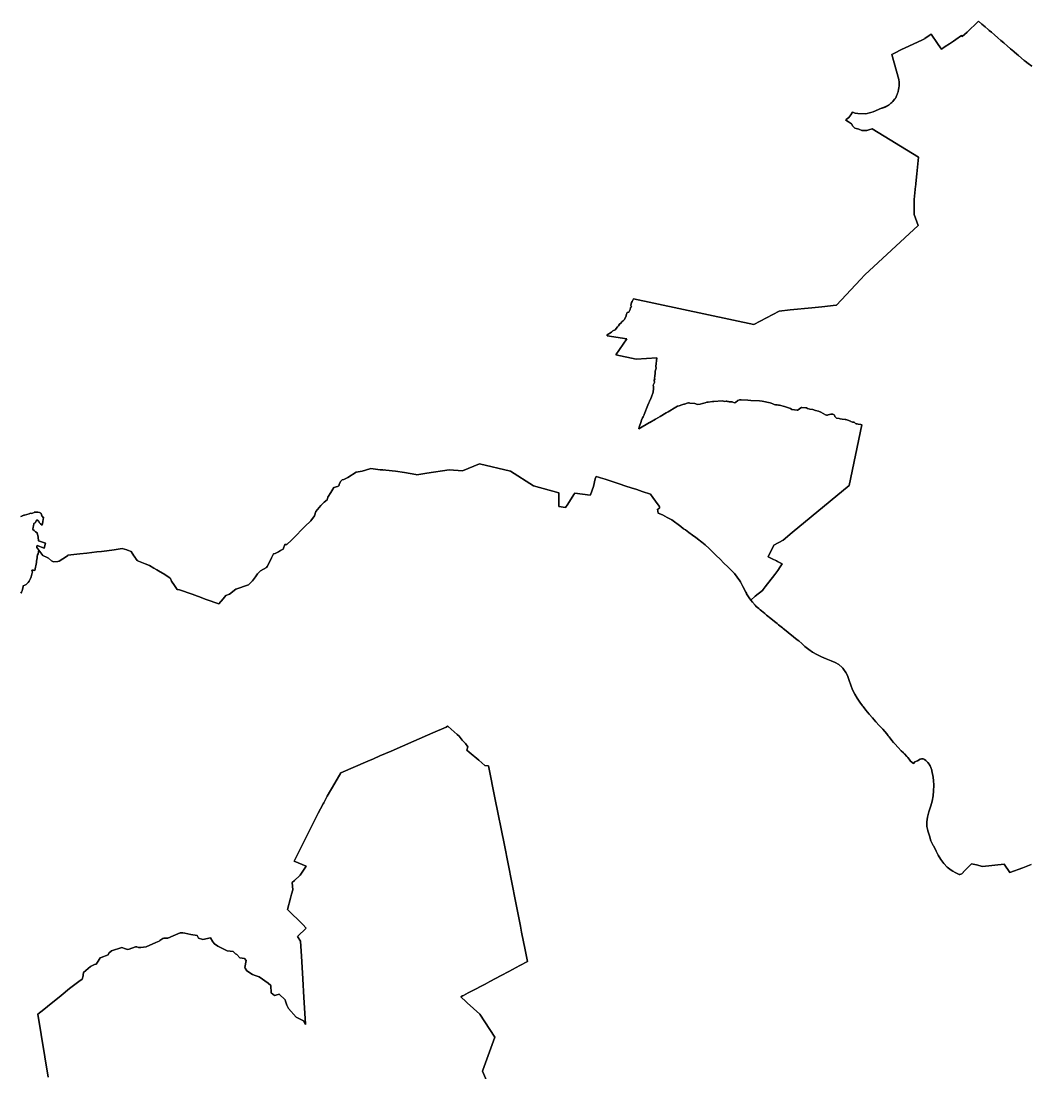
# Model space of a CAD drawing. Header units: inches. Extents: x 130170 to 284068, y 377793 to 804530.
# Drawn here: x 198516 to 203724, y 737969 to 743396 of the extents above; entities that cross this region are included whole.
import ezdxf

# ---------------------------------------------------------------- set-up
doc = ezdxf.new("R2010")
doc.units = ezdxf.units.IN
doc.header["$MEASUREMENT"] = 0
doc.layers.add('muni_il', color=7, linetype='Continuous')

msp = doc.modelspace()

# ---------------------------------------------------------------- linework, layer by layer
at = {"layer": 'muni_il'}
for points in [[(203734, 743163.7), (203715.4, 743177.2), (203699.2, 743189), (203694.4, 743193.1), (203665.2, 743218.1), (203656.4, 743225.7), (203643, 743237.1), (203640, 743239.5), (203623.2, 743253.4), (203607, 743267.8), (203590.5, 743281.7), (203589.3, 743282.9), (203574, 743296.1), (203557.7, 743310.2), (203541.1, 743324.3), (203524.5, 743338.4), (203513.8, 743347.8), (203508.1, 743352.7), (203491.8, 743366.7), (203475.4, 743380.6), (203457.7, 743396.1), (203445.9, 743383.9), (203410.4, 743349.9), (203399.3, 743339.4), (203374.4, 743316), (203369.7, 743320.8), (203341.1, 743301.3), (203328.7, 743292.9), (203309, 743279.1), (203287, 743264.6), (203267.2, 743250.4), (203250, 743274.9), (203247.1, 743279.5), (203246.9, 743279.8), (203214.2, 743328.2), (203209, 743325.2), (203204.4, 743322.1), (203181.1, 743306.1), (203179.5, 743305.1), (203176.7, 743303.4), (203172, 743300.9), (203168.8, 743299.7), (203076, 743256.1), (203064.7, 743250.8), (203020.5, 743228.2), (203011.6, 743224.2), (203046.8, 743094), (203049.4, 743081.5), (203049.4, 743072.6), (203048.5, 743062.9), (203046.7, 743050), (203045.9, 743044.9), (203042.7, 743031), (203040.6, 743024.2), (203038.3, 743017.1), (203035.8, 743010.4), (203032.7, 743004.3), (203030.7, 743000.7), (203029.3, 742998.3), (203027.3, 742995.1), (203025.4, 742992.2), (203016.2, 742981.4), (203011.4, 742976.2), (203006.2, 742971.8), (202999.9, 742966.8), (202998.9, 742965.9), (202997.1, 742964.6), (202995.4, 742963.2), (202994.7, 742962.7), (202993.9, 742962.2), (202993.1, 742961.6), (202992.3, 742961.1), (202991.5, 742960.6), (202990.7, 742960.1), (202989.9, 742959.6), (202989.1, 742959.2), (202988.2, 742958.7), (202987.4, 742958.2), (202986.6, 742957.7), (202985.8, 742957.3), (202984.9, 742956.8), (202984.1, 742956.4), (202983.3, 742956), (202982.4, 742955.5), (202981.6, 742955.1), (202980.7, 742954.7), (202979.9, 742954.3), (202979, 742953.9), (202978.2, 742953.5), (202977.3, 742953.1), (202976.4, 742952.7), (202975.6, 742952.3), (202974.7, 742952), (202973.8, 742951.6), (202972.9, 742951.3), (202972.1, 742950.9), (202971.2, 742950.6), (202970.3, 742950.2), (202969.4, 742949.9), (202968.5, 742949.6), (202967.6, 742949.3), (202966.7, 742949), (202965.8, 742948.7), (202964.9, 742948.4), (202964, 742948.1), (202963.1, 742947.8), (202962.2, 742947.6), (202961.3, 742947.3), (202960.4, 742947.1), (202959.5, 742946.8), (202958.5, 742946.6), (202957.6, 742946.4), (202914.3, 742927.8), (202902.4, 742923.4), (202876.8, 742917.7), (202834.9, 742918.7), (202821.5, 742921.3), (202807.5, 742925.5), (202799.5, 742912.6), (202788.9, 742897.7), (202775.7, 742888.5), (202773.9, 742884.5), (202787.4, 742876.3), (202802.9, 742865.4), (202810.4, 742854.5), (202820.7, 742843.5), (202840.1, 742837.9), (202856.8, 742831.6), (202882.6, 742831), (202892.7, 742834.8), (202908.6, 742840.8), (203149.1, 742693.2), (203140.2, 742608.3), (203135, 742557.3), (203134.3, 742550.5), (203133.6, 742544.6), (203126.5, 742475), (203125.6, 742398.6), (203139.9, 742360.7), (203147.6, 742341.8), (202872.1, 742086.4), (202849.1, 742062.2), (202724.4, 741929.9), (202724, 741929.9), (202649.5, 741922.3), (202597.1, 741917.2), (202486.4, 741905.9), (202429.9, 741899.9), (202298, 741830.5), (201678.2, 741962.5), (201678, 741962.1), (201670.7, 741948.4), (201667.5, 741943.6), (201666.3, 741941.5), (201663.8, 741930.3), (201663.8, 741929.2), (201666.3, 741921.4), (201666, 741920.2), (201662.6, 741918.1), (201661.8, 741917.8), (201660.4, 741907.5), (201653.2, 741894.6), (201652.4, 741894.4), (201645.2, 741891.5), (201639.6, 741878.1), (201639.1, 741873.2), (201639.1, 741872.8), (201629, 741854.9), (201623.5, 741848.7), (201619.3, 741845.5), (201617.5, 741844.1), (201611.5, 741837.8), (201605.2, 741832.5), (201600.2, 741823.5), (201595.1, 741817.7), (201583.6, 741803.1), (201570, 741797.3), (201563.9, 741790.4), (201542.3, 741776.4), (201540.9, 741772.1), (201642.6, 741755.7), (201587.1, 741673.7), (201690.5, 741651), (201797.5, 741659.1), (201793.5, 741613.1), (201795.1, 741605.3), (201789.4, 741589.5), (201789.7, 741580.1), (201788.3, 741564.1), (201786.4, 741553), (201786.9, 741547.8), (201784.5, 741542.8), (201785.2, 741530.4), (201781.9, 741524), (201779.3, 741517.4), (201780.3, 741509.7), (201781.5, 741499.6), (201778.5, 741481.9), (201769.6, 741456.8), (201763.9, 741440.4), (201759.7, 741437.3), (201759.8, 741433.2), (201755.8, 741427), (201750.9, 741414.2), (201732.5, 741366.2), (201731.8, 741364.7), (201726.6, 741353.3), (201724.7, 741349.3), (201719.2, 741337.2), (201715.2, 741325), (201713.3, 741319.1), (201710.5, 741310.5), (201707.5, 741301.1), (201704.4, 741291.5), (201760.9, 741324.1), (201761.7, 741324.5), (201790.5, 741341.1), (201814.4, 741354.9), (201846.6, 741374.4), (201856.1, 741380.1), (201895.5, 741404), (201905.1, 741408.6), (201912.7, 741411.1), (201918.7, 741412.8), (201922.1, 741413.6), (201926.2, 741415.5), (201932, 741417.9), (201936.7, 741419.2), (201941.1, 741420), (201955, 741424), (201962.2, 741425.7), (201965.2, 741425.6), (201967.9, 741424.6), (201994.2, 741422.4), (202008.5, 741417.8), (202020.9, 741419.4), (202034.1, 741422.3), (202047.1, 741426.6), (202055.9, 741429.2), (202063.3, 741430.3), (202085.4, 741433.2), (202091.8, 741433.6), (202135.6, 741436), (202149.4, 741432.8), (202156.6, 741435.2), (202159.2, 741435), (202162.9, 741433.8), (202167.8, 741432.3), (202170.5, 741432.2), (202177.8, 741431.2), (202186.7, 741431.2), (202190.3, 741429.9), (202199.6, 741427), (202203.4, 741427.2), (202216.2, 741437.4), (202225.2, 741442.1), (202233.2, 741442.2), (202268, 741439.7), (202282.8, 741437.5), (202328.1, 741436.8), (202341.4, 741435.1), (202383, 741426.3), (202388.4, 741424.9), (202397.2, 741421), (202404.2, 741418.4), (202411, 741416.5), (202418.4, 741415.3), (202425.7, 741414.8), (202431.5, 741414.8), (202457, 741407.1), (202482.6, 741398.6), (202488.1, 741396.3), (202495.1, 741391.3), (202507.7, 741389.8), (202522, 741388.8), (202525, 741388.7), (202527.1, 741389.4), (202541.6, 741400.9), (202543.1, 741401.5), (202545.8, 741401.4), (202567.2, 741400.1), (202569.9, 741399.6), (202576.1, 741397.8), (202587.8, 741393.3), (202603.2, 741391.1), (202616.8, 741387.3), (202631.5, 741382.9), (202644.9, 741378.6), (202668.6, 741364.8), (202673.7, 741362.9), (202676.5, 741362.7), (202679, 741363.1), (202682.6, 741364), (202696, 741367.6), (202705.5, 741367.1), (202709.1, 741365.6), (202712.5, 741364.6), (202713.9, 741363), (202715.1, 741360.8), (202715.8, 741358.9), (202717.5, 741355.9), (202722.1, 741350), (202725.9, 741346.7), (202739.2, 741344.8), (202745, 741344.3), (202754.3, 741342.5), (202769.2, 741340.2), (202772.8, 741340.1), (202783, 741336.2), (202797, 741331.7), (202799.5, 741330.5), (202808.5, 741325.8), (202811.2, 741325.9), (202816, 741325.8), (202818.1, 741324.7), (202823, 741319.6), (202827.2, 741317.8), (202829.1, 741317.7), (202831.5, 741317.4), (202836.3, 741316.8), (202851.3, 741314.6), (202855.8, 741313.3), (202789.9, 740999.4), (202496.1, 740758), (202450.5, 740717.9), (202402.3, 740691.7), (202371.7, 740631.8), (202386, 740624.4), (202392.9, 740620.8), (202414.9, 740610.3), (202420.5, 740607.7), (202444.3, 740595.8), (202434.3, 740579.8), (202421.7, 740560.5), (202406.6, 740541), (202357.8, 740477.6), (202346.3, 740462.6), (202342.9, 740458.3), (202305.3, 740427.9), (202282.9, 740408.4), (202282.7, 740408.1), (202274.2, 740419.4), (202261.5, 740441.3), (202260, 740443.9), (202256.8, 740450.1), (202241.7, 740479.4), (202236.9, 740488.7), (202229.5, 740501.9), (202225.8, 740508.4), (202213.1, 740527.1), (202198.9, 740544.8), (202183.5, 740561.4), (202164.2, 740580.3), (202144.3, 740599.8), (202124.6, 740619), (202105, 740638.3), (202097.1, 740646), (202087.4, 740655.3), (202067.5, 740674.4), (202047.4, 740693.7), (202029.8, 740707.9), (202023.6, 740712.9), (202015, 740719.8), (201999.7, 740730.9), (201981.4, 740744), (201963.2, 740757.2), (201945.1, 740770.3), (201936.2, 740776.7), (201921.5, 740787.8), (201875.9, 740822.2), (201851.2, 740835.4), (201827.4, 740848.1), (201805.1, 740857.5), (201802.1, 740878.4), (201802.4, 740878.4), (201802.7, 740878.4), (201802.9, 740878.4), (201803.2, 740878.4), (201803.5, 740878.4), (201803.7, 740878.4), (201804, 740878.4), (201804.3, 740878.5), (201804.5, 740878.5), (201804.8, 740878.6), (201805.1, 740878.6), (201805.3, 740878.7), (201805.6, 740878.8), (201805.8, 740878.8), (201806.1, 740878.9), (201806.3, 740879), (201806.6, 740879.1), (201806.8, 740879.2), (201807.1, 740879.4), (201807.3, 740879.5), (201807.5, 740879.6), (201807.8, 740879.8), (201808, 740879.9), (201808.2, 740880.1), (201808.4, 740880.2), (201808.6, 740880.4), (201808.8, 740880.6), (201809, 740880.7), (201809.2, 740880.9), (201809.4, 740881.1), (201809.6, 740881.3), (201809.8, 740881.5), (201809.9, 740881.7), (201810.1, 740881.9), (201810.3, 740882.1), (201810.4, 740882.3), (201810.6, 740882.6), (201810.7, 740882.8), (201810.8, 740883), (201811, 740883.3), (201811.1, 740883.5), (201811.2, 740883.8), (201811.3, 740884), (201811.4, 740884.2), (201811.5, 740884.5), (201811.6, 740884.8), (201811.6, 740885), (201811.7, 740885.3), (201811.8, 740885.5), (201811.8, 740885.8), (201811.9, 740886.1), (201811.9, 740886.3), (201811.9, 740886.6), (201811.9, 740886.9), (201812, 740887.1), (201812, 740887.4), (201812, 740887.7), (201811.9, 740887.9), (201811.9, 740888.2), (201811.9, 740888.5), (201811.9, 740888.7), (201811.8, 740889), (201811.8, 740889.2), (201811.7, 740889.5), (201811.6, 740889.8), (201811.6, 740890), (201811.5, 740890.3), (201811.4, 740890.5), (201811.3, 740890.8), (201811.2, 740891), (201811.1, 740891.3), (201811, 740891.5), (201810.8, 740891.7), (201810.7, 740892), (201810.6, 740892.2), (201810.4, 740892.4), (201810.3, 740892.7), (201791.8, 740918), (201777, 740938.2), (201764.8, 740955), (201722.4, 740968.9), (201694, 740978.2), (201665.5, 740987.5), (201637.1, 740996.8), (201602.9, 741008), (201566.8, 741019.8), (201530.7, 741031.6), (201507, 741039.4), (201496.6, 741042.8), (201485.6, 741046.4), (201480.3, 741034.9), (201470.6, 740995.1), (201455, 740952.1), (201454.1, 740949.6), (201374, 740959.5), (201369.6, 740952.8), (201337.8, 740903), (201327.1, 740886.7), (201292.8, 740891.9), (201292.1, 740961), (201161.3, 740997.6), (201043.3, 741074.1), (200882.8, 741110.7), (200794, 741075.3), (200726, 741080.7), (200610.4, 741062.6), (200559.1, 741054.6), (200553.5, 741056.2), (200496.2, 741066.2), (200449.2, 741073.2), (200448.3, 741073.3), (200399.7, 741079.3), (200392.8, 741080.2), (200392.8, 741080.2), (200386, 741078.4), (200383.1, 741079.7), (200369.2, 741080.8), (200321.4, 741086.8), (200316, 741085.2), (200276.8, 741074.4), (200246.2, 741068), (200203.1, 741041.4), (200182.9, 741031.3), (200173.2, 741028.2), (200167.3, 741021.7), (200159.6, 741010.5), (200156.4, 740998.5), (200149.7, 740995.3), (200131.4, 740989), (200115.2, 740964.1), (200099.6, 740939.8), (200095.7, 740925.1), (200081.5, 740914.3), (200064.5, 740895.9), (200038.4, 740865.4), (200030.3, 740842.7), (200012.1, 740817.4), (199981.4, 740787.3), (199920.8, 740725.6), (199913.1, 740718.2), (199888.5, 740695.7), (199877.2, 740694.7), (199869.8, 740671.4), (199859.5, 740665.9), (199855.4, 740663.7), (199844.7, 740658.1), (199827.5, 740648.5), (199819.1, 740647.6), (199808.8, 740626.8), (199801.3, 740611.8), (199786.9, 740582.3), (199783.1, 740577.3), (199767.8, 740568.2), (199752.2, 740558.7), (199737.3, 740543.4), (199725.7, 740528.1), (199710.6, 740508.2), (199694.9, 740492.6), (199689.7, 740487.7), (199625, 740464.2), (199592.6, 740438.8), (199573.8, 740431.8), (199559.3, 740415.2), (199536.6, 740389.4), (199472.2, 740411.1), (199432.5, 740426.8), (199427, 740428.9), (199400.2, 740439.5), (199368.3, 740448.9), (199364.4, 740450.4), (199334.8, 740461.8), (199322, 740463.3), (199315, 740473.5), (199308.2, 740484.3), (199293.6, 740505.6), (199286.9, 740519.7), (199285, 740523.8), (199271, 740532.4), (199258.2, 740539.9), (199225, 740559.6), (199216.7, 740564.5), (199202.1, 740573.1), (199179.5, 740586.1), (199157.6, 740595.5), (199122.9, 740609.6), (199115.6, 740612.5), (199107.5, 740624.1), (199104.7, 740628.2), (199098.8, 740636.8), (199084, 740658.7), (199066, 740666.4), (199061.5, 740668.2), (199039, 740674.2), (198997.5, 740668), (198959.9, 740663.1), (198930.8, 740660), (198906.9, 740656.7), (198856.2, 740651.4), (198820.1, 740646.8), (198758.4, 740639.9), (198757.1, 740638.7), (198751.7, 740634.1), (198713.1, 740609.3), (198705.8, 740606.7), (198683.7, 740605.9), (198674.1, 740611.8), (198658.1, 740624.2), (198650.9, 740628.1), (198628.9, 740637.7), (198607.5, 740666), (198607.5, 740666), (198597.6, 740679.5), (198598.2, 740686.3), (198599.8, 740690.1), (198636, 740676.6), (198636.4, 740676.4), (198643.1, 740702.4), (198605.8, 740713.8), (198605.2, 740732.8), (198599.4, 740755.2), (198591, 740760.5), (198584.7, 740767), (198576.8, 740772.1), (198579.1, 740786.5), (198579.9, 740789.8), (198583, 740803), (198589.1, 740806.2), (198597.5, 740823), (198604.8, 740817.8), (198607.9, 740816), (198609, 740808.5), (198615.9, 740801.3), (198625.5, 740795.3), (198628.3, 740812.6), (198629, 740816.3), (198629.4, 740818), (198630, 740821.2), (198631, 740827.1), (198634.2, 740831.8), (198623.8, 740843), (198619.7, 740855.9), (198619.2, 740857.5), (198611.9, 740860.3), (198610.7, 740860.5), (198603.2, 740861.5), (198599.7, 740861.6), (198591.8, 740861.4), (198584.4, 740861.7), (198584.2, 740859.6), (198576.2, 740857.5), (198569.8, 740856), (198565.6, 740856.3), (198562.4, 740855.3), (198558.4, 740854), (198533.5, 740846.5), (198531.4, 740845.9), (198523.8, 740843.9), (198522.5, 740843), (198520.1, 740841.3), (198514.5, 740840.2)], [(203730.3, 739044.1), (203686.5, 739026.8), (203620.2, 739003.5), (203590.7, 739045.7), (203478.8, 739034.3), (203448.4, 739041.7), (203422, 739048), (203386.1, 739011.2), (203381, 739006.2), (203378.4, 739003.2), (203372.1, 738995.4), (203361.4, 738993.1), (203357.6, 738992.3), (203337, 739003), (203325.9, 739009), (203317.6, 739014.7), (203297, 739030.5), (203278.8, 739049.1), (203263.2, 739069.7), (203250.8, 739091.9), (203238.9, 739113.7), (203226.8, 739137.9), (203224.7, 739142.4), (203212.9, 739165.9), (203204.6, 739191.3), (203197, 739217.1), (203196.4, 739220), (203191.6, 739240.8), (203191, 739264.9), (203194.6, 739288.8), (203202, 739315.9), (203203.8, 739321), (203212.3, 739346.2), (203219.2, 739371.8), (203223.9, 739397.8), (203226.4, 739424.9), (203227, 739451.7), (203225.8, 739478.6), (203222.6, 739504.8), (203221.2, 739511.1), (203217.8, 739527.9), (203217.1, 739531), (203212.4, 739545.2), (203208.4, 739553.6), (203206.1, 739558.4), (203203.6, 739561.7), (203197, 739570.4), (203186.3, 739581), (203180.1, 739586), (203172.2, 739588.8), (203164, 739588.8), (203156.7, 739586.9), (203143.6, 739579.5), (203129.9, 739574.1), (203122.7, 739565.6), (203106.7, 739576.7), (203099.6, 739586.8), (203092.9, 739596.4), (203087.9, 739601.8), (203076.5, 739614.5), (203070.7, 739620.4), (203059.8, 739631.3), (203042.7, 739648.2), (203026.7, 739666), (203019.3, 739674.2), (203010.4, 739684), (202996.8, 739702.1), (202991.9, 739708.6), (202984.2, 739718.6), (202975, 739730.8), (202963.9, 739742.4), (202946.2, 739761.3), (202928.7, 739780.7), (202911.1, 739800.6), (202894.2, 739820.5), (202877.4, 739841.1), (202862.7, 739859.4), (202860.1, 739862.8), (202845, 739882.3), (202831.7, 739902.2), (202819.4, 739923.6), (202808.3, 739945.7), (202798.8, 739968.7), (202790, 739993.5), (202782, 740019.5), (202773.9, 740035.6), (202762, 740051.8), (202758, 740057.3), (202753.9, 740060.9), (202737.3, 740075.4), (202718.2, 740087), (202697.2, 740094.5), (202671.7, 740104.7), (202647.2, 740115.8), (202623.1, 740127.9), (202600.7, 740140.3), (202581.6, 740153.3), (202562, 740169.1), (202545.6, 740185.3), (202530.6, 740197.4), (202522, 740204.1), (202457.4, 740256.4), (202450.3, 740261.6), (202446.3, 740264.9), (202439.2, 740270.7), (202425.9, 740281.5), (202418.5, 740287.3), (202404.9, 740298.4), (202395.3, 740306), (202379.3, 740319.1), (202371.1, 740325.5), (202364.8, 740330.6), (202354.5, 740338.9), (202337.6, 740352.6), (202331.5, 740357.7), (202323.9, 740364.2), (202310.2, 740376.2), (202305.2, 740381.8), (202291, 740397.2), (202282.9, 740408.4), (202282.9, 740408.4), (202305.3, 740427.9), (202342.9, 740458.3), (202346.3, 740462.6), (202357.8, 740477.6), (202406.6, 740541), (202421.7, 740560.5), (202434.3, 740579.8), (202444.3, 740595.8), (202420.5, 740607.7), (202414.9, 740610.3), (202392.9, 740620.8), (202386, 740624.4), (202371.7, 740631.8), (202402.3, 740691.7), (202450.5, 740717.9), (202496.1, 740758), (202789.9, 740999.4), (202855.8, 741313.3), (202851.3, 741314.6), (202836.3, 741316.8), (202831.5, 741317.4), (202829.1, 741317.7), (202827.2, 741317.8), (202823, 741319.6), (202818.1, 741324.7), (202816, 741325.8), (202811.2, 741325.9), (202808.5, 741325.8), (202799.5, 741330.5), (202797, 741331.7), (202783, 741336.2), (202772.8, 741340.1), (202769.2, 741340.2), (202754.3, 741342.5), (202745, 741344.3), (202739.2, 741344.8), (202725.9, 741346.7), (202722.1, 741350), (202717.5, 741355.9), (202715.8, 741358.9), (202715.1, 741360.8), (202713.9, 741363), (202712.5, 741364.6), (202709.1, 741365.6), (202705.5, 741367.1), (202696, 741367.6), (202682.6, 741364), (202679, 741363.1), (202676.5, 741362.7), (202673.7, 741362.9), (202668.6, 741364.8), (202644.9, 741378.6), (202631.5, 741382.9), (202616.8, 741387.3), (202603.2, 741391.1), (202587.8, 741393.3), (202576.1, 741397.8), (202569.9, 741399.6), (202567.2, 741400.1), (202545.8, 741401.4), (202543.1, 741401.5), (202541.6, 741400.9), (202527.1, 741389.4), (202525, 741388.7), (202522, 741388.8), (202507.7, 741389.8), (202495.1, 741391.3), (202488.1, 741396.3), (202482.6, 741398.6), (202457, 741407.1), (202431.5, 741414.8), (202425.7, 741414.8), (202418.4, 741415.3), (202411, 741416.5), (202404.2, 741418.4), (202397.2, 741421), (202388.4, 741424.9), (202383, 741426.3), (202341.4, 741435.1), (202328.1, 741436.8), (202282.8, 741437.5), (202268, 741439.7), (202233.2, 741442.2), (202225.2, 741442.1), (202216.2, 741437.4), (202203.4, 741427.2), (202199.6, 741427), (202190.3, 741429.9), (202186.7, 741431.2), (202177.8, 741431.2), (202170.5, 741432.2), (202167.8, 741432.3), (202162.9, 741433.8), (202159.2, 741435), (202156.6, 741435.2), (202149.4, 741432.8), (202135.6, 741436), (202091.8, 741433.6), (202085.4, 741433.2), (202063.3, 741430.3), (202055.9, 741429.2), (202047.1, 741426.6), (202034.1, 741422.3), (202020.9, 741419.4), (202008.5, 741417.8), (201994.2, 741422.4), (201967.9, 741424.6), (201965.2, 741425.6), (201962.2, 741425.7), (201955, 741424), (201941.1, 741420), (201936.7, 741419.2), (201932, 741417.9), (201926.2, 741415.5), (201922.1, 741413.6), (201918.7, 741412.8), (201912.7, 741411.1), (201905.1, 741408.6), (201895.5, 741404), (201856.1, 741380.1), (201846.6, 741374.4), (201814.4, 741354.9), (201790.5, 741341.1), (201761.7, 741324.5), (201760.9, 741324.1), (201704.4, 741291.5), (201707.5, 741301.1), (201710.5, 741310.5), (201713.3, 741319.1), (201715.2, 741325), (201719.2, 741337.2), (201724.7, 741349.3), (201726.6, 741353.3), (201731.8, 741364.7), (201732.5, 741366.2), (201750.9, 741414.2), (201755.8, 741427), (201759.8, 741433.2), (201759.7, 741437.3), (201763.9, 741440.4), (201769.6, 741456.8), (201778.5, 741481.9), (201781.5, 741499.6), (201780.3, 741509.7), (201779.3, 741517.4), (201781.9, 741524), (201785.2, 741530.4), (201784.5, 741542.8), (201786.9, 741547.8), (201786.4, 741553), (201788.3, 741564.1), (201789.7, 741580.1), (201789.4, 741589.5), (201795.1, 741605.3), (201793.5, 741613.1), (201797.5, 741659.1), (201690.5, 741651), (201587.1, 741673.7), (201642.6, 741755.7), (201540.9, 741772.1), (201542.3, 741776.4), (201563.9, 741790.4), (201570, 741797.3), (201583.6, 741803.1), (201595.1, 741817.7), (201600.2, 741823.5), (201605.2, 741832.5), (201611.5, 741837.8), (201617.5, 741844.1), (201619.3, 741845.5), (201623.5, 741848.7), (201629, 741854.9), (201639.1, 741872.8), (201639.1, 741873.2), (201639.6, 741878.1), (201645.2, 741891.5), (201652.4, 741894.4), (201653.2, 741894.6), (201660.4, 741907.5), (201661.8, 741917.8), (201662.6, 741918.1), (201666, 741920.2), (201666.3, 741921.4), (201663.8, 741929.2), (201663.8, 741930.3), (201666.3, 741941.5), (201667.5, 741943.6), (201670.7, 741948.4), (201678, 741962.1), (201678.2, 741962.5), (202298, 741830.5), (202429.9, 741899.9), (202486.4, 741905.9), (202597.1, 741917.2), (202649.5, 741922.3), (202724, 741929.9), (202724.4, 741929.9), (202849.1, 742062.2), (202872.1, 742086.4), (203147.6, 742341.8), (203139.9, 742360.7), (203125.6, 742398.6), (203126.5, 742475), (203133.6, 742544.6), (203134.3, 742550.5), (203135, 742557.3), (203140.2, 742608.3), (203149.1, 742693.2), (202908.6, 742840.8), (202892.7, 742834.8), (202882.6, 742831), (202856.8, 742831.6), (202840.1, 742837.9), (202820.7, 742843.5), (202810.4, 742854.5), (202802.9, 742865.4), (202787.4, 742876.3), (202773.9, 742884.5), (202775.7, 742888.5), (202788.9, 742897.7), (202799.5, 742912.6), (202807.5, 742925.5), (202821.5, 742921.3), (202834.9, 742918.7), (202876.8, 742917.7), (202902.4, 742923.4), (202914.3, 742927.8), (202957.6, 742946.4), (202958.5, 742946.6), (202959.5, 742946.8), (202960.4, 742947.1), (202961.3, 742947.3), (202962.2, 742947.6), (202963.1, 742947.8), (202964, 742948.1), (202964.9, 742948.4), (202965.8, 742948.7), (202966.7, 742949), (202967.6, 742949.3), (202968.5, 742949.6), (202969.4, 742949.9), (202970.3, 742950.2), (202971.2, 742950.6), (202972.1, 742950.9), (202972.9, 742951.3), (202973.8, 742951.6), (202974.7, 742952), (202975.6, 742952.3), (202976.4, 742952.7), (202977.3, 742953.1), (202978.2, 742953.5), (202979, 742953.9), (202979.9, 742954.3), (202980.7, 742954.7), (202981.6, 742955.1), (202982.4, 742955.5), (202983.3, 742956), (202984.1, 742956.4), (202984.9, 742956.8), (202985.8, 742957.3), (202986.6, 742957.7), (202987.4, 742958.2), (202988.2, 742958.7), (202989.1, 742959.2), (202989.9, 742959.6), (202990.7, 742960.1), (202991.5, 742960.6), (202992.3, 742961.1), (202993.1, 742961.6), (202993.9, 742962.2), (202994.7, 742962.7), (202995.4, 742963.2), (202997.1, 742964.6), (202998.9, 742965.9), (202999.9, 742966.8), (203006.2, 742971.8), (203011.4, 742976.2), (203016.2, 742981.4), (203025.4, 742992.2), (203027.3, 742995.1), (203029.3, 742998.3), (203030.7, 743000.7), (203032.7, 743004.3), (203035.8, 743010.4), (203038.3, 743017.1), (203040.6, 743024.2), (203042.7, 743031), (203045.9, 743044.9), (203046.7, 743050), (203048.5, 743062.9), (203049.4, 743072.6), (203049.4, 743081.5), (203046.8, 743094), (203011.6, 743224.2), (203020.5, 743228.2), (203064.7, 743250.8), (203076, 743256.1), (203168.8, 743299.7), (203172, 743300.9), (203176.7, 743303.4), (203179.5, 743305.1), (203181.1, 743306.1), (203204.4, 743322.1), (203209, 743325.2), (203214.2, 743328.2), (203246.9, 743279.8), (203247.1, 743279.5), (203250, 743274.9), (203267.2, 743250.4), (203287, 743264.6), (203309, 743279.1), (203328.7, 743292.9), (203341.1, 743301.3), (203369.7, 743320.8), (203374.4, 743316), (203399.3, 743339.4), (203410.4, 743349.9), (203445.9, 743383.9), (203457.7, 743396.1), (203475.4, 743380.6), (203491.8, 743366.7), (203508.1, 743352.7), (203513.8, 743347.8), (203524.5, 743338.4), (203541.1, 743324.3), (203557.7, 743310.2), (203574, 743296.1), (203589.3, 743282.9), (203590.5, 743281.7), (203607, 743267.8), (203623.2, 743253.4), (203640, 743239.5), (203643, 743237.1), (203656.4, 743225.7), (203665.2, 743218.1), (203694.4, 743193.1), (203699.2, 743189), (203715.4, 743177.2), (203734, 743163.7)], [(198515.4, 740443.5), (198518.3, 740450), (198521.3, 740456.4), (198524.2, 740462.9), (198525.6, 740471.6), (198526.4, 740477), (198527.3, 740482.4), (198535.3, 740485.9), (198543.4, 740489.3), (198548.6, 740494), (198553.8, 740498.8), (198557.5, 740506), (198561.2, 740513.3), (198564.9, 740520.6), (198568.6, 740527.9), (198570, 740534.7), (198571.5, 740541.5), (198573, 740548.3), (198574.7, 740553), (198573.4, 740558.3), (198572.1, 740563.5), (198580.1, 740562.5), (198588.2, 740561.6), (198589.7, 740569.6), (198591.2, 740577.7), (198592.7, 740585.8), (198594.2, 740593.8), (198595.7, 740601.9), (198596.8, 740610), (198597.9, 740618), (198599, 740626.1), (198600.1, 740634.2), (198601.2, 740642.3), (198604.1, 740647.5), (198605.8, 740656.8), (198607.5, 740666), (198628.9, 740637.7), (198650.9, 740628.1), (198658.1, 740624.2), (198674.1, 740611.8), (198683.7, 740605.9), (198705.8, 740606.7), (198713.1, 740609.3), (198751.7, 740634.1), (198757.1, 740638.7), (198758.4, 740639.9), (198820.1, 740646.8), (198856.2, 740651.4), (198906.9, 740656.7), (198930.8, 740660), (198959.9, 740663.1), (198997.5, 740668), (199039, 740674.2), (199061.5, 740668.2), (199066, 740666.4), (199084, 740658.7), (199098.8, 740636.8), (199104.7, 740628.2), (199107.5, 740624.1), (199115.6, 740612.5), (199122.9, 740609.6), (199157.6, 740595.5), (199179.5, 740586.1), (199202.1, 740573.1), (199216.7, 740564.5), (199225, 740559.6), (199258.2, 740539.9), (199271, 740532.4), (199285, 740523.8), (199286.9, 740519.7), (199293.6, 740505.6), (199308.2, 740484.3), (199315, 740473.5), (199322, 740463.3), (199334.8, 740461.8), (199364.4, 740450.4), (199368.3, 740448.9), (199400.2, 740439.5), (199427, 740428.9), (199432.5, 740426.8), (199472.2, 740411.1), (199536.6, 740389.4), (199559.3, 740415.2), (199573.8, 740431.8), (199592.6, 740438.8), (199625, 740464.2), (199689.7, 740487.7), (199694.9, 740492.6), (199710.6, 740508.2), (199725.7, 740528.1), (199737.3, 740543.4), (199752.2, 740558.7), (199767.8, 740568.2), (199783.1, 740577.3), (199786.9, 740582.3), (199801.3, 740611.8), (199808.8, 740626.8), (199819.1, 740647.6), (199827.5, 740648.5), (199844.7, 740658.1), (199855.4, 740663.7), (199859.5, 740665.9), (199869.8, 740671.4), (199877.2, 740694.7), (199888.5, 740695.7), (199913.1, 740718.2), (199920.8, 740725.6), (199981.4, 740787.3), (200012.1, 740817.4), (200030.3, 740842.7), (200038.4, 740865.4), (200064.5, 740895.9), (200081.5, 740914.3), (200095.7, 740925.1), (200099.6, 740939.8), (200115.2, 740964.1), (200131.4, 740989), (200149.7, 740995.3), (200156.4, 740998.5), (200159.6, 741010.5), (200167.3, 741021.7), (200173.2, 741028.2), (200182.9, 741031.3), (200203.1, 741041.4), (200246.2, 741068), (200276.8, 741074.4), (200316, 741085.2), (200321.4, 741086.8), (200369.2, 741080.8), (200383.1, 741079.7), (200386, 741078.4), (200392.8, 741080.2), (200392.8, 741080.2), (200399.7, 741079.3), (200448.3, 741073.3), (200449.2, 741073.2), (200496.2, 741066.2), (200553.5, 741056.2), (200559.1, 741054.6), (200610.4, 741062.6), (200726, 741080.7), (200794, 741075.3), (200882.8, 741110.7), (201043.3, 741074.1), (201161.3, 740997.6), (201292.1, 740961), (201292.8, 740891.9), (201327.1, 740886.7), (201337.8, 740903), (201369.6, 740952.8), (201374, 740959.5), (201454.1, 740949.6), (201455, 740952.1), (201470.6, 740995.1), (201480.3, 741034.9), (201485.6, 741046.4), (201496.6, 741042.8), (201507, 741039.4), (201530.7, 741031.6), (201566.8, 741019.8), (201602.9, 741008), (201637.1, 740996.8), (201665.5, 740987.5), (201694, 740978.2), (201722.4, 740968.9), (201764.8, 740955), (201777, 740938.2), (201791.8, 740918), (201810.3, 740892.7), (201810.4, 740892.4), (201810.6, 740892.2), (201810.7, 740892), (201810.8, 740891.7), (201811, 740891.5), (201811.1, 740891.3), (201811.2, 740891), (201811.3, 740890.8), (201811.4, 740890.5), (201811.5, 740890.3), (201811.6, 740890), (201811.6, 740889.8), (201811.7, 740889.5), (201811.8, 740889.2), (201811.8, 740889), (201811.9, 740888.7), (201811.9, 740888.5), (201811.9, 740888.2), (201811.9, 740887.9), (201812, 740887.7), (201812, 740887.4), (201812, 740887.1), (201811.9, 740886.9), (201811.9, 740886.6), (201811.9, 740886.3), (201811.9, 740886.1), (201811.8, 740885.8), (201811.8, 740885.5), (201811.7, 740885.3), (201811.6, 740885), (201811.6, 740884.8), (201811.5, 740884.5), (201811.4, 740884.2), (201811.3, 740884), (201811.2, 740883.8), (201811.1, 740883.5), (201811, 740883.3), (201810.8, 740883), (201810.7, 740882.8), (201810.6, 740882.6), (201810.4, 740882.3), (201810.3, 740882.1), (201810.1, 740881.9), (201809.9, 740881.7), (201809.8, 740881.5), (201809.6, 740881.3), (201809.4, 740881.1), (201809.2, 740880.9), (201809, 740880.7), (201808.8, 740880.6), (201808.6, 740880.4), (201808.4, 740880.2), (201808.2, 740880.1), (201808, 740879.9), (201807.8, 740879.8), (201807.5, 740879.6), (201807.3, 740879.5), (201807.1, 740879.4), (201806.8, 740879.2), (201806.6, 740879.1), (201806.3, 740879), (201806.1, 740878.9), (201805.8, 740878.8), (201805.6, 740878.8), (201805.3, 740878.7), (201805.1, 740878.6), (201804.8, 740878.6), (201804.5, 740878.5), (201804.3, 740878.5), (201804, 740878.4), (201803.7, 740878.4), (201803.5, 740878.4), (201803.2, 740878.4), (201802.9, 740878.4), (201802.7, 740878.4), (201802.4, 740878.4), (201802.1, 740878.4), (201805.1, 740857.5), (201827.4, 740848.1), (201851.2, 740835.4), (201875.9, 740822.2), (201921.5, 740787.8), (201936.2, 740776.7), (201945.1, 740770.3), (201963.2, 740757.2), (201981.4, 740744), (201999.7, 740730.9), (202015, 740719.8), (202023.6, 740712.9), (202029.8, 740707.9), (202047.4, 740693.7), (202067.5, 740674.4), (202087.4, 740655.3), (202097.1, 740646), (202105, 740638.3), (202124.6, 740619), (202144.3, 740599.8), (202164.2, 740580.3), (202183.5, 740561.4), (202198.9, 740544.8), (202213.1, 740527.1), (202225.8, 740508.4), (202229.5, 740501.9), (202236.9, 740488.7), (202241.7, 740479.4), (202256.8, 740450.1), (202260, 740443.9), (202261.5, 740441.3), (202274.2, 740419.4), (202282.7, 740408.1), (202282.9, 740408.4), (202282.9, 740408.4), (202291, 740397.2), (202305.2, 740381.8), (202310.2, 740376.2), (202323.9, 740364.2), (202331.5, 740357.7), (202337.6, 740352.6), (202354.5, 740338.9), (202364.8, 740330.6), (202371.1, 740325.5), (202379.3, 740319.1), (202395.3, 740306), (202404.9, 740298.4), (202418.5, 740287.3), (202425.9, 740281.5), (202439.2, 740270.7), (202446.3, 740264.9), (202450.3, 740261.6), (202457.4, 740256.4), (202522, 740204.1), (202530.6, 740197.4), (202545.6, 740185.3), (202562, 740169.1), (202581.6, 740153.3), (202600.7, 740140.3), (202623.1, 740127.9), (202647.2, 740115.8), (202671.7, 740104.7), (202697.2, 740094.5), (202718.2, 740087), (202737.3, 740075.4), (202753.9, 740060.9), (202758, 740057.3), (202762, 740051.8), (202773.9, 740035.6), (202782, 740019.5), (202790, 739993.5), (202798.8, 739968.7), (202808.3, 739945.7), (202819.4, 739923.6), (202831.7, 739902.2), (202845, 739882.3), (202860.1, 739862.8), (202862.7, 739859.4), (202877.4, 739841.1), (202894.2, 739820.5), (202911.1, 739800.6), (202928.7, 739780.7), (202946.2, 739761.3), (202963.9, 739742.4), (202975, 739730.8), (202984.2, 739718.6), (202991.9, 739708.6), (202996.8, 739702.1), (203010.4, 739684), (203019.3, 739674.2), (203026.7, 739666), (203042.7, 739648.2), (203059.8, 739631.3), (203070.7, 739620.4), (203076.5, 739614.5), (203087.9, 739601.8), (203092.9, 739596.4), (203099.6, 739586.8), (203106.7, 739576.7), (203122.7, 739565.6), (203129.9, 739574.1), (203143.6, 739579.5), (203156.7, 739586.9), (203164, 739588.8), (203172.2, 739588.8), (203180.1, 739586), (203186.3, 739581), (203197, 739570.4), (203203.6, 739561.7), (203206.1, 739558.4), (203208.4, 739553.6), (203212.4, 739545.2), (203217.1, 739531), (203217.8, 739527.9), (203221.2, 739511.1), (203222.6, 739504.8), (203225.8, 739478.6), (203227, 739451.7), (203226.4, 739424.9), (203223.9, 739397.8), (203219.2, 739371.8), (203212.3, 739346.2), (203203.8, 739321), (203202, 739315.9), (203194.6, 739288.8), (203191, 739264.9), (203191.6, 739240.8), (203196.4, 739220), (203197, 739217.1), (203204.6, 739191.3), (203212.9, 739165.9), (203224.7, 739142.4), (203226.8, 739137.9), (203238.9, 739113.7), (203250.8, 739091.9), (203263.2, 739069.7), (203278.8, 739049.1), (203297, 739030.5), (203317.6, 739014.7), (203325.9, 739009), (203337, 739003), (203357.6, 738992.3), (203361.4, 738993.1), (203372.1, 738995.4), (203378.4, 739003.2), (203381, 739006.2), (203386.1, 739011.2), (203422, 739048), (203448.4, 739041.7), (203478.8, 739034.3), (203590.7, 739045.7), (203620.2, 739003.5), (203686.5, 739026.8), (203730.3, 739044.1)], [(198514.5, 740840.2), (198520.1, 740841.3), (198522.5, 740843), (198523.8, 740843.9), (198531.4, 740845.9), (198533.5, 740846.5), (198558.4, 740854), (198562.4, 740855.3), (198565.6, 740856.3), (198569.8, 740856), (198576.2, 740857.5), (198584.2, 740859.6), (198584.4, 740861.7), (198591.8, 740861.4), (198599.7, 740861.6), (198603.2, 740861.5), (198610.7, 740860.5), (198611.9, 740860.3), (198619.2, 740857.5), (198619.7, 740855.9), (198623.8, 740843), (198634.2, 740831.8), (198631, 740827.1), (198630, 740821.2), (198629.4, 740818), (198629, 740816.3), (198628.3, 740812.6), (198625.5, 740795.3), (198615.9, 740801.3), (198609, 740808.5), (198607.9, 740816), (198604.8, 740817.8), (198597.5, 740823), (198589.1, 740806.2), (198583, 740803), (198579.9, 740789.8), (198579.1, 740786.5), (198576.8, 740772.1), (198584.7, 740767), (198591, 740760.5), (198599.4, 740755.2), (198605.2, 740732.8), (198605.8, 740713.8), (198643.1, 740702.4), (198636.4, 740676.4), (198636, 740676.6), (198599.8, 740690.1), (198598.2, 740686.3), (198597.6, 740679.5), (198607.5, 740666), (198605.8, 740656.8), (198604.1, 740647.5), (198601.2, 740642.3), (198600.1, 740634.2), (198599, 740626.1), (198597.9, 740618), (198596.8, 740610), (198595.7, 740601.9), (198594.2, 740593.8), (198592.7, 740585.8), (198591.2, 740577.7), (198589.7, 740569.6), (198588.2, 740561.6), (198580.1, 740562.5), (198572.1, 740563.5), (198573.4, 740558.3), (198574.7, 740553), (198573, 740548.3), (198571.5, 740541.5), (198570, 740534.7), (198568.6, 740527.9), (198564.9, 740520.6), (198561.2, 740513.3), (198557.5, 740506), (198553.8, 740498.8), (198548.6, 740494), (198543.4, 740489.3), (198535.3, 740485.9), (198527.3, 740482.4), (198526.4, 740477), (198525.6, 740471.6), (198524.2, 740462.9), (198521.3, 740456.4), (198518.3, 740450), (198515.4, 740443.5)], [(200937.9, 737884.3), (200898.1, 737977.8), (200900.1, 737983.6), (200962.1, 738153.4), (200884.1, 738271.5), (200819, 738330.9), (200813.4, 738336), (200786.1, 738361.1), (200795.2, 738366), (200800, 738368.8), (200823.6, 738381.2), (200841.3, 738390.4), (200911.4, 738427.2), (200936.1, 738440.3), (200994.9, 738471.7), (201033.7, 738492.2), (201091.4, 738522.8), (201129.8, 738543), (201118.2, 738603.2), (201099.7, 738695.6), (201093.8, 738726.5), (201068.2, 738854.5), (201011, 739143.6), (200962.3, 739388), (200931.5, 739543.8), (200929.4, 739552.5), (200910.6, 739554.9), (200878.4, 739582), (200828.5, 739623.9), (200816.9, 739633.9), (200822.2, 739651.9), (200810.2, 739668.4), (200792.9, 739685.9), (200777.6, 739706.5), (200766.6, 739715.7), (200720.9, 739755.4), (200717.7, 739758.7), (200709.7, 739753.6), (200642.1, 739724), (200544.1, 739681.2), (200426.2, 739629.7), (200368.5, 739604.7), (200335.2, 739590.2), (200305.6, 739577.3), (200166.8, 739516.9), (200135.2, 739463), (200096.8, 739396.3), (200078.4, 739362.2), (200075.5, 739356.7), (200062.1, 739331.7), (200049.9, 739309.4), (200007.3, 739223.8), (199951.9, 739112.8), (199926.5, 739062.1), (199987.4, 739035.1), (199956.8, 738988.3), (199952.3, 738984.2), (199931.9, 738965.3), (199927.1, 738961.2), (199915.7, 738950.7), (199918.9, 738913.5), (199912.9, 738890.8), (199907.3, 738870.9), (199891.1, 738812.8), (199970.5, 738733.8), (199988.5, 738716.2), (199942.7, 738673.4), (199958.1, 738648), (199963.1, 738570.9), (199970.4, 738454.1), (199976.5, 738357.7), (199985.1, 738221.4), (199985.3, 738218), (199973.9, 738238.2), (199936.1, 738257.2), (199897.4, 738300.9), (199887.9, 738319.2), (199881.8, 738338.8), (199879.2, 738346.5), (199848.8, 738374.5), (199844.2, 738374.1), (199823.7, 738367.9), (199808.1, 738382), (199805.2, 738419.8), (199792.4, 738432.7), (199744.5, 738464.6), (199724.6, 738471.7), (199711.5, 738476.5), (199681.5, 738494.8), (199673.9, 738508.8), (199672.1, 738512.1), (199678, 738548), (199669.1, 738559.2), (199657.5, 738561.1), (199645, 738562.7), (199630.7, 738580.4), (199623.6, 738582.4), (199611.1, 738594.6), (199580.4, 738598.8), (199531.6, 738622.1), (199515, 738634.5), (199507, 738645), (199493.6, 738666.2), (199454.1, 738657.2), (199431.6, 738664.1), (199424.5, 738678.3), (199392.1, 738682.7), (199362.3, 738689.7), (199352, 738691.6), (199338.2, 738691.9), (199300.9, 738676.6), (199274, 738663.8), (199252.9, 738663.5), (199247.8, 738662.6), (199232.7, 738652.8), (199229, 738648.8), (199212.3, 738641.4), (199162.8, 738619.8), (199134.3, 738615.7), (199123, 738616.2), (199113.1, 738619), (199106.9, 738620), (199075.2, 738607.9), (199065.1, 738606), (199056, 738609.8), (199036.8, 738615.8), (198982.8, 738599.4), (198969.9, 738586.4), (198965.7, 738577.7), (198930.2, 738564.6), (198924.5, 738563.2), (198914, 738546), (198903.2, 738529.6), (198894.6, 738528.5), (198874.5, 738518.6), (198838.9, 738486.5), (198837.2, 738474.5), (198836.4, 738469.5), (198832.5, 738453.2), (198815.2, 738439.8), (198765.7, 738404.3), (198723.4, 738368.5), (198653.6, 738312.2), (198633.4, 738295.7), (198603.3, 738272.7), (198656.9, 737947.7)], [(198656.9, 737947.7), (198603.3, 738272.7), (198633.4, 738295.7), (198653.6, 738312.2), (198723.4, 738368.5), (198765.7, 738404.3), (198815.2, 738439.8), (198832.5, 738453.2), (198836.4, 738469.5), (198837.2, 738474.5), (198838.9, 738486.5), (198874.5, 738518.6), (198894.6, 738528.5), (198903.2, 738529.6), (198914, 738546), (198924.5, 738563.2), (198930.2, 738564.6), (198965.7, 738577.7), (198969.9, 738586.4), (198982.8, 738599.4), (199036.8, 738615.8), (199056, 738609.8), (199065.1, 738606), (199075.2, 738607.9), (199106.9, 738620), (199113.1, 738619), (199123, 738616.2), (199134.3, 738615.7), (199162.8, 738619.8), (199212.3, 738641.4), (199229, 738648.8), (199232.7, 738652.8), (199247.8, 738662.6), (199252.9, 738663.5), (199274, 738663.8), (199300.9, 738676.6), (199338.2, 738691.9), (199352, 738691.6), (199362.3, 738689.7), (199392.1, 738682.7), (199424.5, 738678.3), (199431.6, 738664.1), (199454.1, 738657.2), (199493.6, 738666.2), (199507, 738645), (199515, 738634.5), (199531.6, 738622.1), (199580.4, 738598.8), (199611.1, 738594.6), (199623.6, 738582.4), (199630.7, 738580.4), (199645, 738562.7), (199657.5, 738561.1), (199669.1, 738559.2), (199678, 738548), (199672.1, 738512.1), (199673.9, 738508.8), (199681.5, 738494.8), (199711.5, 738476.5), (199724.6, 738471.7), (199744.5, 738464.6), (199792.4, 738432.7), (199805.2, 738419.8), (199808.1, 738382), (199823.7, 738367.9), (199844.2, 738374.1), (199848.8, 738374.5), (199879.2, 738346.5), (199881.8, 738338.8), (199887.9, 738319.2), (199897.4, 738300.9), (199936.1, 738257.2), (199973.9, 738238.2), (199985.3, 738218), (199985.1, 738221.4), (199976.5, 738357.7), (199970.4, 738454.1), (199963.1, 738570.9), (199958.1, 738648), (199942.7, 738673.4), (199988.5, 738716.2), (199970.5, 738733.8), (199891.1, 738812.8), (199907.3, 738870.9), (199912.9, 738890.8), (199918.9, 738913.5), (199915.7, 738950.7), (199927.1, 738961.2), (199931.9, 738965.3), (199952.3, 738984.2), (199956.8, 738988.3), (199987.4, 739035.1), (199926.5, 739062.1), (199951.9, 739112.8), (200007.3, 739223.8), (200049.9, 739309.4), (200062.1, 739331.7), (200075.5, 739356.7), (200078.4, 739362.2), (200096.8, 739396.3), (200135.2, 739463), (200166.8, 739516.9), (200305.6, 739577.3), (200335.2, 739590.2), (200368.5, 739604.7), (200426.2, 739629.7), (200544.1, 739681.2), (200642.1, 739724), (200709.7, 739753.6), (200717.7, 739758.7), (200720.9, 739755.4), (200766.6, 739715.7), (200777.6, 739706.5), (200792.9, 739685.9), (200810.2, 739668.4), (200822.2, 739651.9), (200816.9, 739633.9), (200828.5, 739623.9), (200878.4, 739582), (200910.6, 739554.9), (200929.4, 739552.5), (200931.5, 739543.8), (200962.3, 739388), (201011, 739143.6), (201068.2, 738854.5), (201093.8, 738726.5), (201099.7, 738695.6), (201118.2, 738603.2), (201129.8, 738543), (201091.4, 738522.8), (201033.7, 738492.2), (200994.9, 738471.7), (200936.1, 738440.3), (200911.4, 738427.2), (200841.3, 738390.4), (200823.6, 738381.2), (200800, 738368.8), (200795.2, 738366), (200786.1, 738361.1), (200813.4, 738336), (200819, 738330.9), (200884.1, 738271.5), (200962.1, 738153.4), (200900.1, 737983.6), (200898.1, 737977.8), (200937.9, 737884.3)]]:
    msp.add_lwpolyline(points, dxfattribs=at)

doc.saveas('drawing.dxf')
